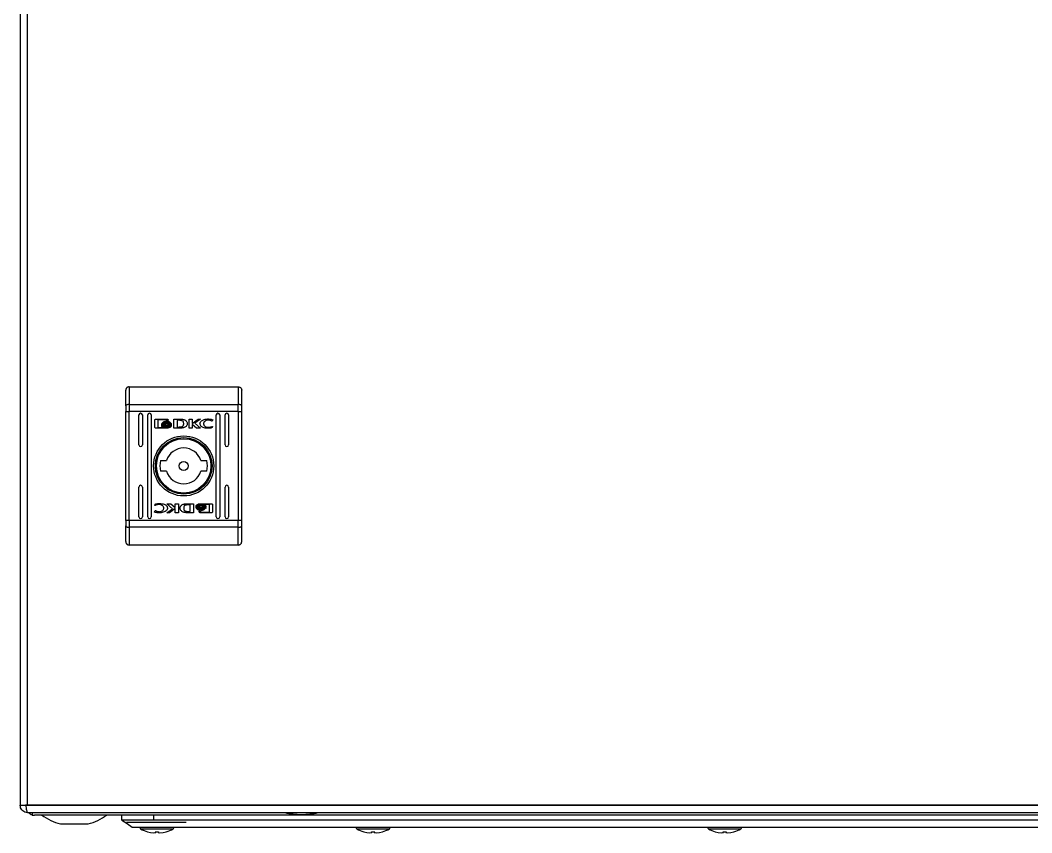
# Model space of a CAD drawing. Header units: millimetres. Extents: x 0 to 53000, y -591 to 24400.
# Drawn here: x 13970.2 to 14258, y 12103.4 to 12334.5 of the extents above; entities that cross this region are included whole.
import ezdxf

# ---------------------------------------------------------------- set-up
doc = ezdxf.new("R2010")
doc.units = ezdxf.units.MM
doc.layers.add('Основная', color=7, linetype='Continuous', lineweight=30)

msp = doc.modelspace()

# ---------------------------------------------------------------- linework, layer by layer
at = {"layer": 'Основная', "linetype": 'Continuous'}
for p, q in [((13970.2175, 12903.99712), (13970.2175, 12111.19714)), ((13972.31752, 12111.19714), (13972.31752, 12903.99712)), ((14001.21752, 12230.21158), (14001.21752, 12225.16963)), ((14001.21752, 12230.21158), (14032.21751, 12230.21158)), ((14032.21751, 12230.21158), (14032.21751, 12225.16963)), ((14000.2175, 12224.78062), (14000.2175, 12223.22455)), ((14000.2175, 12223.22455), (14001.21752, 12223.22455)), ((14000.2175, 12192.1986), (14000.2175, 12223.22455)), ((14001.21752, 12225.16963), (14001.21752, 12223.22455)), ((14001.21752, 12225.16963), (14032.21751, 12225.16963)), ((14032.21751, 12223.22455), (14001.21752, 12223.22455)), ((14001.21752, 12192.1986), (14001.21752, 12223.22455)), ((14032.21751, 12223.22455), (14032.21751, 12225.16963)), ((14032.21751, 12223.22455), (14033.21751, 12223.22455)), ((14032.21751, 12223.22455), (14032.21751, 12192.1986)), ((14033.21751, 12223.22455), (14033.21751, 12224.78062)), ((14033.21751, 12192.1986), (14033.21751, 12223.22455)), ((14003.96741, 12213.71159), (14003.96741, 12222.21157)), ((14004.9674, 12222.21157), (14004.9674, 12213.71159)), ((14006.46741, 12193.21158), (14006.46741, 12222.21157)), ((14007.46742, 12222.21157), (14007.46742, 12193.21158)), ((14008.52669, 12218.72225), (14008.52669, 12220.7585)), ((14008.79288, 12221.02865), (14012.00664, 12221.02865)), ((14011.94948, 12220.8246), (14009.39203, 12220.8246)), ((14009.39203, 12220.8246), (14009.39203, 12218.65675)), ((14011.94948, 12220.58668), (14011.94948, 12220.8246)), ((14012.27275, 12220.58668), (14011.94948, 12220.58668)), ((14012.27275, 12220.7585), (14012.27275, 12220.58668)), ((14013.88529, 12221.02865), (14015.61869, 12221.03813)), ((14013.88529, 12218.45239), (14013.88529, 12221.02865)), ((14015.49128, 12220.68086), (14014.85405, 12220.67141)), ((14014.85405, 12220.67141), (14014.85405, 12218.77181)), ((14018.24117, 12221.02865), (14019.15268, 12221.02865)), ((14018.24117, 12218.45239), (14018.24117, 12221.02865)), ((14019.15268, 12221.02865), (14019.15268, 12219.8188)), ((14019.15268, 12219.8188), (14020.78703, 12221.02865)), ((14021.4803, 12221.02865), (14019.9264, 12219.88675)), ((14020.78703, 12221.02865), (14021.4803, 12221.02865)), ((14024.82802, 12220.40152), (14024.70836, 12220.40152)), ((14024.98204, 12220.84588), (14024.82802, 12220.40152)), ((14025.96741, 12193.21158), (14025.96741, 12222.21157)), ((14026.96741, 12222.21157), (14026.96741, 12193.21158)), ((14028.46741, 12213.71159), (14028.46741, 12222.21157)), ((14029.46741, 12222.21157), (14029.46741, 12213.71159)), ((14012.00664, 12218.45239), (14008.79288, 12218.45239)), ((14009.39203, 12218.65675), (14010.89919, 12218.65189)), ((14010.45683, 12219.51616), (14010.45683, 12219.79186)), ((14010.45683, 12219.06882), (14010.45683, 12219.35475)), ((14013.18548, 12219.72948), (14013.18548, 12219.45378)), ((14013.18548, 12219.2924), (14013.18548, 12219.00698)), ((14015.5302, 12218.46184), (14013.88529, 12218.45239)), ((14014.85405, 12218.77181), (14015.43603, 12218.7812)), ((14015.54683, 12218.46184), (14015.5302, 12218.46184)), ((14019.16239, 12218.45239), (14018.24117, 12218.45239)), ((14019.16239, 12219.53457), (14019.16239, 12218.45239)), ((14020.39603, 12218.45239), (14019.16239, 12219.53457)), ((14019.9264, 12219.88675), (14021.51668, 12218.45239)), ((14021.51668, 12218.45239), (14020.39603, 12218.45239)), ((14024.93337, 12218.92804), (14024.8188, 12218.59845)), ((14024.838, 12218.92804), (14024.93337, 12218.92804)), ((14010.13628, 12209.21159), (14011.84309, 12209.21159)), ((14021.59194, 12209.21159), (14023.29873, 12209.21159)), ((14011.84309, 12206.21156), (14010.13628, 12206.21156)), ((14023.29873, 12206.21156), (14021.59194, 12206.21156)), ((14003.96741, 12193.21158), (14003.96741, 12201.71156)), ((14004.9674, 12201.71156), (14004.9674, 12193.21158)), ((14028.46741, 12193.21158), (14028.46741, 12201.71156)), ((14029.46741, 12201.71156), (14029.46741, 12193.21158)), ((14008.45299, 12194.57727), (14008.607, 12195.0216)), ((14008.50165, 12196.49508), (14008.61621, 12196.8247)), ((14008.59702, 12196.49508), (14008.50165, 12196.49508)), ((14008.607, 12195.0216), (14008.72666, 12195.0216)), ((14011.91834, 12196.97076), (14013.039, 12196.97076)), ((14013.50862, 12195.5364), (14011.91834, 12196.97076)), ((14011.95473, 12194.3945), (14013.50862, 12195.5364)), ((14012.64799, 12194.3945), (14011.95473, 12194.3945)), ((14014.28235, 12195.60435), (14012.64799, 12194.3945)), ((14013.039, 12196.97076), (14014.27263, 12195.88858)), ((14014.27263, 12196.97076), (14015.19385, 12196.97076)), ((14014.27263, 12195.88858), (14014.27263, 12196.97076)), ((14014.28235, 12194.3945), (14014.28235, 12195.60435)), ((14015.19385, 12194.3945), (14014.28235, 12194.3945)), ((14015.19385, 12196.97076), (14015.19385, 12194.3945)), ((14019.54973, 12194.3945), (14017.81634, 12194.38502)), ((14017.88819, 12196.96128), (14017.90482, 12196.96128)), ((14017.90482, 12196.96128), (14019.54973, 12196.97076)), ((14017.94374, 12194.74229), (14018.58098, 12194.75171)), ((14018.58098, 12196.65134), (14017.999, 12196.64192)), ((14018.58098, 12194.75171), (14018.58098, 12196.65134)), ((14019.54973, 12196.97076), (14019.54973, 12194.3945)), ((14020.24955, 12196.13075), (14020.24955, 12196.41617)), ((14020.24955, 12195.69367), (14020.24955, 12195.96937)), ((14021.16228, 12194.83647), (14021.48553, 12194.83647)), ((14021.16228, 12194.66462), (14021.16228, 12194.83647)), ((14021.42837, 12196.97076), (14024.64213, 12196.97076)), ((14024.64213, 12194.3945), (14021.42837, 12194.3945)), ((14021.48553, 12194.83647), (14021.48553, 12194.59855)), ((14021.48553, 12194.59855), (14024.043, 12194.59855)), ((14024.043, 12196.7664), (14022.53583, 12196.77126)), ((14022.97818, 12196.35433), (14022.97818, 12196.0684)), ((14022.97818, 12195.90699), (14022.97818, 12195.63126)), ((14024.043, 12194.59855), (14024.043, 12196.7664)), ((14024.90834, 12196.7009), (14024.90834, 12194.66462)), ((14000.2175, 12192.1986), (14000.2175, 12190.64253)), ((14001.21752, 12192.1986), (14000.2175, 12192.1986)), ((14001.21752, 12192.1986), (14001.21752, 12190.25352)), ((14032.21751, 12192.1986), (14001.21752, 12192.1986)), ((14032.21751, 12190.25352), (14032.21751, 12192.1986)), ((14033.21751, 12192.1986), (14032.21751, 12192.1986)), ((14033.21751, 12190.64253), (14033.21751, 12192.1986)), ((14032.21751, 12190.25352), (14001.21752, 12190.25352)), ((14001.21752, 12190.25352), (14001.21752, 12185.21157)), ((14032.21751, 12185.21157), (14032.21751, 12190.25352)), ((14032.21751, 12185.21157), (14001.21752, 12185.21157)), ((13970.2175, 12111.19714), (13971.71751, 12111.19714)), ((13972.31752, 12111.19714), (13971.71751, 12111.19714)), ((14565.11751, 12111.19714), (13972.31752, 12111.19714)), ((13972.31752, 12109.09712), (14565.11751, 12109.09712)), ((13973.59023, 12109.09712), (13973.59023, 12108.50149)), ((13973.59023, 12108.39712), (13973.59023, 12108.50149)), ((13973.59023, 12108.39712), (13974.29023, 12108.39712)), ((14567.89023, 12108.39712), (13974.29023, 12108.39712)), ((13999.09023, 12106.99713), (13999.09023, 12108.39712)), ((14008.09023, 12108.39712), (14008.09023, 12106.99713)), ((13981.65515, 12105.89629), (13989.52529, 12105.89629)), ((14008.09023, 12106.99713), (13999.09023, 12106.99713)), ((14000.44021, 12106.39712), (14017.44023, 12106.39712)), ((14017.59023, 12106.99713), (14008.09023, 12106.99713)), ((14523.59021, 12106.99713), (14017.59023, 12106.99713)), ((14004.46853, 12104.48965), (14013.7119, 12104.48965)), ((14006.43149, 12103.68243), (14007.29347, 12103.46731)), ((14007.29347, 12103.46731), (14008.20944, 12103.37165)), ((14008.20944, 12103.37165), (14008.74991, 12103.46731)), ((14008.74991, 12103.46731), (14008.60057, 12103.68243)), ((14008.60057, 12103.68243), (14009.09022, 12103.66967)), ((14008.77324, 12103.67793), (14008.74991, 12103.46731)), ((14009.09022, 12103.66967), (14009.57987, 12103.68243)), ((14009.4072, 12103.67793), (14009.43053, 12103.46731)), ((14009.57987, 12103.68243), (14009.43053, 12103.46731)), ((14009.43053, 12103.46731), (14009.971, 12103.37165)), ((14009.971, 12103.37165), (14010.88697, 12103.46731)), ((14010.88697, 12103.46731), (14011.74894, 12103.68243)), ((14019.59023, 12104.99713), (14521.59021, 12104.99713)), ((14065.96853, 12104.48965), (14075.2119, 12104.48965)), ((14067.93151, 12103.68243), (14068.79346, 12103.46731)), ((14068.79346, 12103.46731), (14069.70945, 12103.37165)), ((14069.70945, 12103.37165), (14070.2499, 12103.46731)), ((14070.10058, 12103.68243), (14070.59022, 12103.66967)), ((14070.2499, 12103.46731), (14070.10058, 12103.68243)), ((14070.27325, 12103.67793), (14070.2499, 12103.46731)), ((14070.59022, 12103.66967), (14071.07987, 12103.68243)), ((14070.90718, 12103.67793), (14070.93053, 12103.46731)), ((14071.07987, 12103.68243), (14070.93053, 12103.46731)), ((14070.93053, 12103.46731), (14071.47098, 12103.37165)), ((14071.47098, 12103.37165), (14072.38698, 12103.46731)), ((14072.38698, 12103.46731), (14073.24894, 12103.68243)), ((14165.96853, 12104.48965), (14175.21191, 12104.48965)), ((14167.9315, 12103.68243), (14168.79346, 12103.46731)), ((14168.79346, 12103.46731), (14169.70946, 12103.37165)), ((14169.70946, 12103.37165), (14170.24991, 12103.46731)), ((14170.10057, 12103.68243), (14170.59022, 12103.66967)), ((14170.24991, 12103.46731), (14170.10057, 12103.68243)), ((14170.27326, 12103.67793), (14170.24991, 12103.46731)), ((14170.59022, 12103.66967), (14171.07986, 12103.68243)), ((14170.90719, 12103.67793), (14170.93053, 12103.46731)), ((14171.07986, 12103.68243), (14170.93053, 12103.46731)), ((14170.93053, 12103.46731), (14171.47099, 12103.37165)), ((14171.47099, 12103.37165), (14172.38698, 12103.46731)), ((14172.38698, 12103.46731), (14173.24894, 12103.68243))]:
    msp.add_line(p, q, dxfattribs=at)
at = {"layer": 'Основная'}
msp.add_line((13970.2175, 12111.19714), (14567.2175, 12111.19714), dxfattribs=at)
at = {"layer": 'Основная', "linetype": 'Continuous', "flags": 128}
for points in [[(14001.21752, 12225.16963), (14001.02243, 12225.16215), (14000.83483, 12225.14003), (14000.66194, 12225.10406), (14000.5104, 12225.05569), (14000.38603, 12224.99674), (14000.29362, 12224.92948), (14000.23672, 12224.85652), (14000.2175, 12224.78062)], [(14033.21751, 12224.78062), (14033.1983, 12224.85652), (14033.14139, 12224.92948), (14033.04898, 12224.99674), (14032.92461, 12225.05569), (14032.77308, 12225.10406), (14032.6002, 12225.14003), (14032.41259, 12225.16215), (14032.21751, 12225.16963)], [(14000.2175, 12190.64253), (14000.23672, 12190.56663), (14000.29362, 12190.49367), (14000.38603, 12190.42641), (14000.5104, 12190.36746), (14000.66194, 12190.31909), (14000.83483, 12190.28312), (14001.02243, 12190.26097), (14001.21752, 12190.25352)], [(14032.21751, 12190.25352), (14032.41259, 12190.26097), (14032.6002, 12190.28312), (14032.77308, 12190.31909), (14032.92461, 12190.36746), (14033.04898, 12190.42641), (14033.14139, 12190.49367), (14033.1983, 12190.56663), (14033.21751, 12190.64253)], [(13999.09023, 12106.99713), (14000.5903, 12105.99708), (14002.0904, 12104.99701)]]:
    msp.add_lwpolyline(points, dxfattribs=at)
at = {"layer": 'Основная', "linetype": 'Continuous'}
for radius in [8.55, 8.05, 7.75, 1.3]:
    msp.add_circle((14016.71751, 12207.71157), radius, dxfattribs=at)
for centre, radius, start, end in [((14004.46741, 12222.21157), 0.5, 0, 180), ((14006.96741, 12222.21157), 0.5, 0, 180), ((14026.46741, 12222.21157), 0.5, 0, 180), ((14028.96741, 12222.21157), 0.5, 0, 180), ((14004.46741, 12213.71157), 0.5, 180, 0), ((14016.71751, 12207.71157), 5.1, 17.1046352, 162.8953648), ((14028.96741, 12213.71157), 0.5, 180, 0), ((14016.71751, 12207.71157), 6.75, 167.1604116, 192.8395884), ((14016.71751, 12207.71157), 6.75, 347.1604116, 12.8395884), ((14016.71751, 12207.71157), 5.1, 197.1046352, 342.8953648), ((14004.46741, 12201.71157), 0.5, 0, 180), ((14028.96741, 12201.71157), 0.5, 0, 180), ((14004.46741, 12193.21157), 0.5, 180, 0), ((14006.96741, 12193.21157), 0.5, 180, 0), ((14026.46741, 12193.21157), 0.5, 180, 0), ((14028.96741, 12193.21157), 0.5, 180, 0), ((13974.29022, 12110.79713), 2.4, 225.099472, 253.0422367), ((13985.59022, 12121.15755), 15.76042, 234.0543962, 255.541383), ((13985.59022, 12121.15755), 15.76042, 284.458617, 305.9221986), ((14050.51885, 12134.36321), 25.76608, 258.6941478, 269.3298889), ((14049.91617, 12134.36321), 25.76608, 270.6701111, 281.3058522), ((14004.62471, 12104.77012), 0.32103, 135, 240.8896328), ((14009.09022, 12112.78964), 9.5, 240.8896328, 253.7275241), ((14009.09022, 12112.78964), 9.5, 286.2611128, 299.1103672), ((14013.55573, 12104.77012), 0.32103, 299.1103672, 45), ((14066.12471, 12104.77012), 0.32103, 135, 240.8896328), ((14070.59022, 12112.78964), 9.5, 240.8896328, 253.7275241), ((14070.59022, 12112.78964), 9.5, 286.2611128, 299.1103672), ((14075.05573, 12104.77012), 0.32103, 299.1103672, 45), ((14166.12471, 12104.77012), 0.32103, 135, 240.8896328), ((14170.59022, 12112.78964), 9.5, 240.8896328, 253.7275241), ((14170.59022, 12112.78964), 9.5, 286.2611128, 299.1103672), ((14175.05573, 12104.77012), 0.32103, 299.1103672, 45)]:
    msp.add_arc(centre, radius, start, end, dxfattribs=at)
for points, knots in [([(14001.21752, 12230.21158), (14001.08862, 12230.19754), (14000.89243, 12230.17617), (14000.65939, 12230.04883), (14000.46683, 12229.89177), (14000.32195, 12229.68253), (14000.23268, 12229.43665), (14000.22276, 12229.2895), (14000.2175, 12229.21157)], [0, 0, 0, 0, 0.2427470631, 0.3694667384, 0.4995772627, 0.7157134518, 0.8494279657, 1, 1, 1, 1]), ([(14000.2175, 12224.78062), (14000.2175, 12225.73047), (14000.2175, 12227.63017), (14000.2175, 12228.68443), (14000.2175, 12229.21157)], [0, 0, 0, 0, 0.499999311, 1, 1, 1, 1]), ([(14032.21751, 12230.21158), (14032.34638, 12230.19755), (14032.54255, 12230.17619), (14032.77559, 12230.04886), (14032.96814, 12229.8918), (14033.11307, 12229.68258), (14033.20231, 12229.43668), (14033.21225, 12229.28951), (14033.21751, 12229.21157)], [0, 0, 0, 0, 0.242707708, 0.369436324, 0.499547508, 0.715673353, 0.849407779, 1, 1, 1, 1]), ([(14033.21751, 12224.78062), (14033.21751, 12225.73047), (14033.21751, 12227.63017), (14033.21751, 12228.68443), (14033.21751, 12229.21157)], [0, 0, 0, 0, 0.499999311, 1, 1, 1, 1]), ([(14008.52669, 12220.7585), (14008.5304, 12220.79264), (14008.53745, 12220.85734), (14008.58959, 12220.93989), (14008.66066, 12220.99867), (14008.73331, 12221.02563), (14008.77823, 12221.02791), (14008.79288, 12221.02865)], [0, 0, 0, 0, 0.242983344, 0.460424701, 0.678523832, 0.895146014, 1, 1, 1, 1]), ([(14010.64918, 12219.87363), (14010.68145, 12219.93148), (14010.76251, 12220.07679), (14011.02587, 12220.27308), (14011.39922, 12220.41771), (14011.69493, 12220.43553), (14011.83531, 12220.44399)], [0, 0, 0, 0, 0.142892063, 0.358926877, 0.6956561, 1, 1, 1, 1]), ([(14011.83531, 12220.44399), (14011.96963, 12220.43618), (14012.27605, 12220.41838), (14012.64818, 12220.27281), (14012.91824, 12220.0645), (14012.99439, 12219.91951), (14013.03047, 12219.85081)], [0, 0, 0, 0, 0.2865415194, 0.6536485604, 0.8358999901, 1, 1, 1, 1]), ([(14012.00664, 12221.02865), (14012.04086, 12221.02474), (14012.10443, 12221.01748), (14012.18461, 12220.9651), (14012.24175, 12220.89493), (14012.26944, 12220.82138), (14012.2719, 12220.77468), (14012.27275, 12220.7585)], [0, 0, 0, 0, 0.243412423, 0.452123588, 0.665862995, 0.884171768, 1, 1, 1, 1]), ([(14015.89004, 12220.64617), (14015.82395, 12220.65422), (14015.72467, 12220.6663), (14015.59157, 12220.67679), (14015.52472, 12220.6795), (14015.49128, 12220.68086)], [0, 0, 0, 0, 0.4987377128, 0.7492673352, 1, 1, 1, 1]), ([(14015.61869, 12221.03813), (14015.75222, 12221.03625), (14016.01932, 12221.03249), (14016.39613, 12220.98682), (14016.75315, 12220.91728), (14016.96062, 12220.82059), (14017.06565, 12220.77164)], [0, 0, 0, 0, 0.269582029, 0.539252094, 0.766756299, 1, 1, 1, 1]), ([(14016.7175, 12219.74307), (14016.71325, 12219.87862), (14016.70694, 12220.08025), (14016.59831, 12220.32882), (14016.43361, 12220.48593), (14016.18604, 12220.58528), (14015.99367, 12220.62485), (14015.89004, 12220.64617)], [0, 0, 0, 0, 0.290475307, 0.432087105, 0.574705996, 0.770892858, 1, 1, 1, 1]), ([(14017.06565, 12220.77164), (14017.17688, 12220.6958), (14017.40002, 12220.54366), (14017.63728, 12220.23495), (14017.75353, 12219.88869), (14017.74189, 12219.54902), (14017.61791, 12219.22569), (14017.38724, 12218.93106), (14017.04849, 12218.68005), (14016.76657, 12218.59184), (14016.62016, 12218.54603)], [0, 0, 0, 0, 0.132057139, 0.264901592, 0.375077646, 0.485477314, 0.592474521, 0.710768125, 0.849800191, 1, 1, 1, 1]), ([(14021.35131, 12219.77365), (14021.35702, 12219.84118), (14021.36963, 12219.99043), (14021.49506, 12220.24703), (14021.79531, 12220.5641), (14022.44215, 12220.90975), (14023.12705, 12221.05018), (14023.59459, 12221.05996), (14023.68913, 12221.06194)], [0, 0, 0, 0, 0.069720768, 0.1540879, 0.289471869, 0.515621018, 0.902057672, 1, 1, 1, 1]), ([(14023.71282, 12220.72479), (14023.57841, 12220.7159), (14023.27247, 12220.69565), (14022.86753, 12220.52366), (14022.5703, 12220.26269), (14022.40611, 12219.98968), (14022.38667, 12219.80157), (14022.37744, 12219.71225)], [0, 0, 0, 0, 0.218306079, 0.496941861, 0.695438325, 0.855396444, 1, 1, 1, 1]), ([(14023.68913, 12221.06194), (14023.82259, 12221.05815), (14024.08955, 12221.05055), (14024.52576, 12220.98852), (14024.81771, 12220.89725), (14024.98204, 12220.84588)], [0, 0, 0, 0, 0.30414075, 0.608325573, 1, 1, 1, 1]), ([(14024.70836, 12220.40152), (14024.59446, 12220.47461), (14024.40101, 12220.59874), (14024.05819, 12220.70269), (14023.83846, 12220.71675), (14023.71282, 12220.72479)], [0, 0, 0, 0, 0.380132986, 0.645566982, 1, 1, 1, 1]), ([(14008.79288, 12218.45239), (14008.75868, 12218.45629), (14008.69506, 12218.46354), (14008.61479, 12218.51589), (14008.55757, 12218.58607), (14008.52999, 12218.65955), (14008.52753, 12218.70614), (14008.52669, 12218.72225)], [0, 0, 0, 0, 0.243395378, 0.452673324, 0.666528319, 0.88463587, 1, 1, 1, 1]), ([(14010.45683, 12219.79186), (14010.48327, 12219.73994), (14010.55114, 12219.60666), (14010.79649, 12219.40994), (14011.23294, 12219.22111), (14011.61354, 12219.19499), (14011.83531, 12219.17978)], [0, 0, 0, 0, 0.109719622, 0.2816457947, 0.5814339209, 1, 1, 1, 1]), ([(14011.83531, 12218.90408), (14011.70158, 12218.91014), (14011.33536, 12218.92675), (14010.89682, 12219.07014), (14010.57256, 12219.30605), (14010.49438, 12219.44799), (14010.45683, 12219.51616)], [0, 0, 0, 0, 0.254049235, 0.695700179, 0.853867643, 1, 1, 1, 1]), ([(14010.45683, 12219.35475), (14010.48317, 12219.30288), (14010.55076, 12219.16978), (14010.79552, 12218.97324), (14011.23191, 12218.78392), (14011.61289, 12218.7577), (14011.83531, 12218.7424)], [0, 0, 0, 0, 0.1095301169, 0.2810800866, 0.5802787647, 1, 1, 1, 1]), ([(14010.89919, 12218.65189), (14010.84004, 12218.68347), (14010.73659, 12218.7387), (14010.5849, 12218.86183), (14010.49488, 12218.97452), (14010.46124, 12219.05791), (14010.45683, 12219.06882)], [0, 0, 0, 0, 0.323269626, 0.565340799, 0.943131886, 1, 1, 1, 1]), ([(14010.70464, 12219.76539), (14010.69907, 12219.77405), (14010.68791, 12219.79138), (14010.66831, 12219.82702), (14010.65678, 12219.8551), (14010.64918, 12219.87363)], [0, 0, 0, 0, 0.253511014, 0.507330446, 1, 1, 1, 1]), ([(14011.83531, 12220.23502), (14011.7011, 12220.22712), (14011.39513, 12220.20911), (14011.01091, 12220.06109), (14010.78384, 12219.87573), (14010.7162, 12219.7815), (14010.70464, 12219.76539)], [0, 0, 0, 0, 0.318040783, 0.72505402, 0.953012246, 1, 1, 1, 1]), ([(14010.75197, 12219.70421), (14010.82438, 12219.77123), (14011.01011, 12219.94313), (14011.39481, 12220.08224), (14011.69167, 12220.10195), (14011.83531, 12220.11149)], [0, 0, 0, 0, 0.248010803, 0.636131273, 1, 1, 1, 1]), ([(14010.86402, 12219.60324), (14010.85348, 12219.61118), (14010.83239, 12219.62705), (14010.79406, 12219.65981), (14010.76847, 12219.6868), (14010.75197, 12219.70421)], [0, 0, 0, 0, 0.262060633, 0.524075232, 1, 1, 1, 1]), ([(14011.83531, 12219.90227), (14011.70119, 12219.89425), (14011.48211, 12219.88114), (14011.14771, 12219.78567), (14010.96994, 12219.67135), (14010.86402, 12219.60324)], [0, 0, 0, 0, 0.389546597, 0.636284488, 1, 1, 1, 1]), ([(14010.96303, 12219.54065), (14011.08421, 12219.60173), (14011.28049, 12219.70065), (14011.58125, 12219.75916), (14011.75008, 12219.76588), (14011.83531, 12219.76927)], [0, 0, 0, 0, 0.444097598, 0.719344078, 1, 1, 1, 1]), ([(14011.19239, 12219.44573), (14011.16069, 12219.45618), (14011.10553, 12219.47436), (14011.02902, 12219.50644), (14010.98505, 12219.52923), (14010.96303, 12219.54065)], [0, 0, 0, 0, 0.402560198, 0.700676114, 1, 1, 1, 1]), ([(14011.83531, 12219.56005), (14011.76856, 12219.558), (14011.63505, 12219.55388), (14011.41794, 12219.5204), (14011.27342, 12219.47256), (14011.19239, 12219.44573)], [0, 0, 0, 0, 0.305180786, 0.610401403, 1, 1, 1, 1]), ([(14012.97185, 12219.75693), (14012.91713, 12219.82227), (14012.77871, 12219.98755), (14012.38644, 12220.18489), (14012.04596, 12220.21586), (14011.83531, 12220.23502)], [0, 0, 0, 0, 0.1995460467, 0.5047517012, 1, 1, 1, 1]), ([(14011.83531, 12220.11149), (14011.96896, 12220.10312), (14012.27382, 12220.08403), (14012.66365, 12219.94544), (14012.85558, 12219.76322), (14012.92232, 12219.69986)], [0, 0, 0, 0, 0.337361803, 0.76956186, 1, 1, 1, 1]), ([(14012.80681, 12219.60324), (14012.70245, 12219.67045), (14012.51967, 12219.78817), (14012.18424, 12219.88208), (14011.9634, 12219.89486), (14011.83531, 12219.90227)], [0, 0, 0, 0, 0.358486272, 0.627918976, 1, 1, 1, 1]), ([(14011.83531, 12219.76927), (14011.96953, 12219.76137), (14012.18721, 12219.74856), (14012.48104, 12219.6637), (14012.63007, 12219.58302), (14012.70563, 12219.54211)], [0, 0, 0, 0, 0.442208371, 0.717210245, 1, 1, 1, 1]), ([(14011.83531, 12219.17978), (14011.96899, 12219.18588), (14012.33517, 12219.2026), (14012.78135, 12219.34715), (14013.08368, 12219.57341), (14013.1592, 12219.68919), (14013.18548, 12219.72948)], [0, 0, 0, 0, 0.2653927254, 0.7269637171, 0.9049876353, 1, 1, 1, 1]), ([(14012.47394, 12219.4477), (14012.4106, 12219.46908), (14012.28393, 12219.51182), (14012.0694, 12219.55131), (14011.91896, 12219.55693), (14011.83531, 12219.56005)], [0, 0, 0, 0, 0.307557839, 0.61496426, 1, 1, 1, 1]), ([(14013.18548, 12219.45378), (14013.14722, 12219.39892), (14013.04413, 12219.25108), (14012.71379, 12219.04969), (14012.28861, 12218.92345), (14011.96281, 12218.90952), (14011.83531, 12218.90408)], [0, 0, 0, 0, 0.131664618, 0.354825666, 0.747509231, 1, 1, 1, 1]), ([(14011.83531, 12218.7424), (14011.96899, 12218.74851), (14012.33509, 12218.76526), (14012.78119, 12218.90981), (14013.08359, 12219.13608), (14013.15914, 12219.252), (14013.18548, 12219.2924)], [0, 0, 0, 0, 0.265364596, 0.726722121, 0.904769111, 1, 1, 1, 1]), ([(14013.18548, 12219.00698), (14013.1549, 12218.9645), (14013.05596, 12218.82706), (14012.71156, 12218.61642), (14012.336, 12218.46946), (14012.0577, 12218.45504), (14012.00664, 12218.45239)], [0, 0, 0, 0, 0.11653005, 0.377026269, 0.88571794, 1, 1, 1, 1]), ([(14012.70563, 12219.54211), (14012.67574, 12219.52726), (14012.62342, 12219.50125), (14012.54556, 12219.4708), (14012.49784, 12219.45541), (14012.47394, 12219.4477)], [0, 0, 0, 0, 0.399523811, 0.69937527, 1, 1, 1, 1]), ([(14012.92232, 12219.69986), (14012.91304, 12219.69061), (14012.89446, 12219.67212), (14012.85648, 12219.63911), (14012.82633, 12219.61733), (14012.80681, 12219.60324)], [0, 0, 0, 0, 0.260628317, 0.521298286, 1, 1, 1, 1]), ([(14013.03047, 12219.85081), (14013.02616, 12219.84242), (14013.01755, 12219.82564), (14012.99873, 12219.7938), (14012.98251, 12219.77155), (14012.97185, 12219.75693)], [0, 0, 0, 0, 0.255235474, 0.51058155, 1, 1, 1, 1]), ([(14015.43603, 12218.7812), (14015.56917, 12218.78466), (14015.84869, 12218.79191), (14016.20651, 12218.85304), (14016.47161, 12219.00634), (14016.62807, 12219.20643), (14016.70716, 12219.46371), (14016.71407, 12219.65049), (14016.7175, 12219.74307)], [0, 0, 0, 0, 0.214950742, 0.45124755, 0.57492362, 0.69936723, 0.850978469, 1, 1, 1, 1]), ([(14015.9565, 12218.47397), (14015.88826, 12218.47107), (14015.78589, 12218.46672), (14015.64932, 12218.4627), (14015.581, 12218.46213), (14015.54683, 12218.46184)], [0, 0, 0, 0, 0.49992194, 0.749926097, 1, 1, 1, 1]), ([(14016.62016, 12218.54603), (14016.55455, 12218.53345), (14016.42339, 12218.5083), (14016.20138, 12218.4873), (14016.04564, 12218.47882), (14015.9565, 12218.47397)], [0, 0, 0, 0, 0.299770516, 0.599165191, 1, 1, 1, 1]), ([(14023.67966, 12218.41937), (14023.5464, 12218.4217), (14023.0785, 12218.42987), (14022.44803, 12218.52439), (14021.87063, 12218.79246), (14021.54624, 12219.08709), (14021.37404, 12219.43315), (14021.35811, 12219.67184), (14021.35131, 12219.77365)], [0, 0, 0, 0, 0.133263895, 0.467896413, 0.626952801, 0.762325959, 0.898627779, 1, 1, 1, 1]), ([(14022.37744, 12219.71225), (14022.38624, 12219.62479), (14022.40388, 12219.44946), (14022.55345, 12219.18434), (14022.82597, 12218.92894), (14023.23498, 12218.73658), (14023.55373, 12218.71197), (14023.71282, 12218.69969)], [0, 0, 0, 0, 0.141609826, 0.283887417, 0.48310743, 0.742024625, 1, 1, 1, 1]), ([(14024.8188, 12218.59845), (14024.69051, 12218.56079), (14024.44173, 12218.48776), (14024.05871, 12218.43058), (14023.80645, 12218.42312), (14023.67966, 12218.41937)], [0, 0, 0, 0, 0.3462155215, 0.6714086028, 1, 1, 1, 1]), ([(14023.71282, 12218.69969), (14023.8466, 12218.70423), (14024.10493, 12218.71299), (14024.48542, 12218.7883), (14024.71967, 12218.88114), (14024.838, 12218.92804)], [0, 0, 0, 0, 0.34706471, 0.670171928, 1, 1, 1, 1]), ([(14009.7459, 12194.36121), (14009.61243, 12194.365), (14009.34547, 12194.3726), (14008.90926, 12194.43463), (14008.61731, 12194.5259), (14008.45299, 12194.57727)], [0, 0, 0, 0, 0.30414075, 0.608325573, 1, 1, 1, 1]), ([(14009.72221, 12196.72346), (14009.58842, 12196.71892), (14009.33009, 12196.71016), (14008.94959, 12196.63486), (14008.71535, 12196.54199), (14008.59702, 12196.49508)], [0, 0, 0, 0, 0.34706167, 0.670166057, 1, 1, 1, 1]), ([(14008.61621, 12196.8247), (14008.7445, 12196.86236), (14008.99329, 12196.93539), (14009.37631, 12196.99257), (14009.62856, 12197.00003), (14009.75535, 12197.00378)], [0, 0, 0, 0, 0.346228057, 0.671408506, 1, 1, 1, 1]), ([(14008.72666, 12195.0216), (14008.84056, 12194.94852), (14009.03401, 12194.82441), (14009.37683, 12194.72047), (14009.59657, 12194.7064), (14009.72221, 12194.69836)], [0, 0, 0, 0, 0.380111757, 0.645562503, 1, 1, 1, 1]), ([(14011.05759, 12195.7109), (14011.04878, 12195.79836), (14011.03112, 12195.97369), (14010.88156, 12196.23881), (14010.60905, 12196.49422), (14010.20004, 12196.68657), (14009.88129, 12196.71118), (14009.72221, 12196.72346)], [0, 0, 0, 0, 0.141611912, 0.283890236, 0.483105458, 0.742031298, 1, 1, 1, 1]), ([(14009.72221, 12194.69836), (14009.85661, 12194.70725), (14010.16256, 12194.7275), (14010.56748, 12194.89949), (14010.86475, 12195.16044), (14011.02891, 12195.43346), (14011.04836, 12195.62158), (14011.05759, 12195.7109)], [0, 0, 0, 0, 0.218305366, 0.496940237, 0.695425236, 0.855396917, 1, 1, 1, 1]), ([(14012.08371, 12195.6495), (14012.078, 12195.58197), (14012.06537, 12195.43272), (14011.93996, 12195.17612), (14011.63971, 12194.85905), (14010.99289, 12194.51335), (14010.30796, 12194.37297), (14009.84043, 12194.36319), (14009.7459, 12194.36121)], [0, 0, 0, 0, 0.069721481, 0.154088605, 0.289469112, 0.51562337, 0.902062821, 1, 1, 1, 1]), ([(14009.75535, 12197.00378), (14009.88861, 12197.00144), (14010.35651, 12196.99323), (14010.987, 12196.89877), (14011.56439, 12196.63069), (14011.88879, 12196.33607), (14012.06096, 12195.99), (14012.07691, 12195.75131), (14012.08371, 12195.6495)], [0, 0, 0, 0, 0.13326395, 0.467898936, 0.626955032, 0.762327941, 0.898627354, 1, 1, 1, 1]), ([(14016.36938, 12194.65151), (14016.25814, 12194.72735), (14016.03501, 12194.87949), (14015.79775, 12195.1882), (14015.6815, 12195.53446), (14015.69313, 12195.87413), (14015.81712, 12196.19746), (14016.04778, 12196.49209), (14016.38653, 12196.7431), (14016.66844, 12196.83131), (14016.81483, 12196.87712)], [0, 0, 0, 0, 0.132058348, 0.264904016, 0.375081079, 0.485481757, 0.592479943, 0.710774631, 0.849807968, 1, 1, 1, 1]), ([(14017.81634, 12194.38502), (14017.68281, 12194.3869), (14017.4157, 12194.39066), (14017.0389, 12194.43633), (14016.68188, 12194.50587), (14016.47441, 12194.60256), (14016.36938, 12194.65151)], [0, 0, 0, 0, 0.269582029, 0.539252094, 0.766756299, 1, 1, 1, 1]), ([(14017.999, 12196.64192), (14017.86585, 12196.63848), (14017.58634, 12196.63125), (14017.22852, 12196.57009), (14016.96338, 12196.41683), (14016.80696, 12196.21671), (14016.72787, 12195.95944), (14016.72093, 12195.77266), (14016.7175, 12195.68008)], [0, 0, 0, 0, 0.214949055, 0.45124487, 0.574934088, 0.699367205, 0.850977807, 1, 1, 1, 1]), ([(14016.7175, 12195.68008), (14016.72176, 12195.54453), (14016.72809, 12195.34291), (14016.83669, 12195.09431), (14017.00142, 12194.93723), (14017.24898, 12194.83787), (14017.44136, 12194.79828), (14017.54499, 12194.77695)], [0, 0, 0, 0, 0.29049461, 0.43207562, 0.574707639, 0.77089143, 1, 1, 1, 1]), ([(14016.81483, 12196.87712), (14016.88046, 12196.8897), (14017.01161, 12196.91485), (14017.23364, 12196.93581), (14017.38937, 12196.94431), (14017.47853, 12196.94918)], [0, 0, 0, 0, 0.299801789, 0.599134832, 1, 1, 1, 1]), ([(14017.47853, 12196.94918), (14017.54677, 12196.95208), (14017.64913, 12196.95643), (14017.78571, 12196.96045), (14017.85403, 12196.96101), (14017.88819, 12196.96128)], [0, 0, 0, 0, 0.499922368, 0.749926739, 1, 1, 1, 1]), ([(14017.54499, 12194.77695), (14017.61107, 12194.76892), (14017.71035, 12194.75685), (14017.84344, 12194.74636), (14017.9103, 12194.74365), (14017.94374, 12194.74229)], [0, 0, 0, 0, 0.498659468, 0.749265317, 1, 1, 1, 1]), ([(14020.24955, 12196.41617), (14020.28012, 12196.45865), (14020.37903, 12196.5961), (14020.72345, 12196.80673), (14021.09902, 12196.95362), (14021.37731, 12196.9681), (14021.42837, 12196.97076)], [0, 0, 0, 0, 0.116517518, 0.377025455, 0.885715183, 1, 1, 1, 1]), ([(14021.59971, 12196.68072), (14021.46603, 12196.67462), (14021.09993, 12196.65791), (14020.65384, 12196.51334), (14020.35144, 12196.28707), (14020.27588, 12196.17115), (14020.24955, 12196.13075)], [0, 0, 0, 0, 0.265363456, 0.726721697, 0.904768963, 1, 1, 1, 1]), ([(14020.24955, 12195.96937), (14020.28779, 12196.02423), (14020.39086, 12196.17209), (14020.72126, 12196.3734), (14021.1464, 12196.49971), (14021.47221, 12196.51363), (14021.59971, 12196.51907)], [0, 0, 0, 0, 0.131652707, 0.354819136, 0.747508917, 1, 1, 1, 1]), ([(14021.59971, 12196.24337), (14021.46603, 12196.23726), (14021.09986, 12196.2205), (14020.65367, 12196.07598), (14020.35136, 12195.84971), (14020.27583, 12195.73395), (14020.24955, 12195.69367)], [0, 0, 0, 0, 0.265398127, 0.726975815, 0.905002316, 1, 1, 1, 1]), ([(14020.40455, 12195.57234), (14020.40886, 12195.58073), (14020.41748, 12195.59751), (14020.43629, 12195.62935), (14020.45251, 12195.6516), (14020.46317, 12195.66622)], [0, 0, 0, 0, 0.255235474, 0.51058155, 1, 1, 1, 1]), ([(14021.59971, 12194.97916), (14021.46539, 12194.98697), (14021.15898, 12195.00478), (14020.78683, 12195.1503), (14020.51678, 12195.35863), (14020.44063, 12195.50363), (14020.40455, 12195.57234)], [0, 0, 0, 0, 0.286538085, 0.653642745, 0.835883866, 1, 1, 1, 1]), ([(14020.46317, 12195.66622), (14020.5179, 12195.60088), (14020.65632, 12195.43561), (14021.04856, 12195.23821), (14021.38905, 12195.20727), (14021.59971, 12195.18813)], [0, 0, 0, 0, 0.199544343, 0.504748332, 1, 1, 1, 1]), ([(14020.5127, 12195.72329), (14020.52199, 12195.73253), (14020.54058, 12195.751), (14020.57853, 12195.78405), (14020.60868, 12195.80582), (14020.6282, 12195.81991)], [0, 0, 0, 0, 0.26051317, 0.521335608, 1, 1, 1, 1]), ([(14021.59971, 12195.31163), (14021.46607, 12195.32001), (14021.1612, 12195.33913), (14020.77136, 12195.4777), (14020.57944, 12195.65992), (14020.5127, 12195.72329)], [0, 0, 0, 0, 0.337362809, 0.769572428, 1, 1, 1, 1]), ([(14020.6282, 12195.81991), (14020.73256, 12195.75271), (14020.91535, 12195.635), (14021.25077, 12195.54102), (14021.47162, 12195.52827), (14021.59971, 12195.52088)], [0, 0, 0, 0, 0.358492257, 0.627914306, 1, 1, 1, 1]), ([(14020.72938, 12195.88104), (14020.75927, 12195.8959), (14020.81159, 12195.9219), (14020.88946, 12195.95232), (14020.93717, 12195.96771), (14020.96107, 12195.97542)], [0, 0, 0, 0, 0.3995955917, 0.6993616705, 1, 1, 1, 1]), ([(14021.59971, 12195.65388), (14021.4655, 12195.66178), (14021.24782, 12195.67459), (14020.95398, 12195.75945), (14020.80494, 12195.84013), (14020.72938, 12195.88104)], [0, 0, 0, 0, 0.442201879, 0.717199716, 1, 1, 1, 1]), ([(14020.96107, 12195.97542), (14021.02441, 12195.95405), (14021.15109, 12195.91133), (14021.36562, 12195.87184), (14021.51606, 12195.86622), (14021.59971, 12195.8631)], [0, 0, 0, 0, 0.3075415213, 0.6149676867, 1, 1, 1, 1]), ([(14021.42837, 12194.3945), (14021.39416, 12194.39841), (14021.3306, 12194.40568), (14021.25043, 12194.45805), (14021.19326, 12194.5282), (14021.16559, 12194.60176), (14021.16313, 12194.64845), (14021.16228, 12194.66462)], [0, 0, 0, 0, 0.243366709, 0.452128645, 0.665833967, 0.884231182, 1, 1, 1, 1]), ([(14022.97818, 12196.0684), (14022.95184, 12196.12027), (14022.88425, 12196.25337), (14022.63951, 12196.44991), (14022.20311, 12196.63923), (14021.82214, 12196.66543), (14021.59971, 12196.68072)], [0, 0, 0, 0, 0.109531165, 0.281075741, 0.580277281, 1, 1, 1, 1]), ([(14021.59971, 12196.51907), (14021.73345, 12196.51301), (14022.09966, 12196.4964), (14022.53821, 12196.35302), (14022.86245, 12196.1171), (14022.94063, 12195.97516), (14022.97818, 12195.90699)], [0, 0, 0, 0, 0.2540511057, 0.6957053005, 0.8538665669, 1, 1, 1, 1]), ([(14022.97818, 12195.63126), (14022.95174, 12195.68319), (14022.88389, 12195.81648), (14022.63852, 12196.01317), (14022.2021, 12196.20206), (14021.82149, 12196.22816), (14021.59971, 12196.24337)], [0, 0, 0, 0, 0.109735447, 0.281641283, 0.581435763, 1, 1, 1, 1]), ([(14021.59971, 12195.8631), (14021.66646, 12195.86514), (14021.79997, 12195.86922), (14022.01709, 12195.90277), (14022.16161, 12195.9506), (14022.24264, 12195.97742)], [0, 0, 0, 0, 0.305177004, 0.610403267, 1, 1, 1, 1]), ([(14022.472, 12195.88247), (14022.35081, 12195.82141), (14022.15451, 12195.72251), (14021.85377, 12195.66394), (14021.68494, 12195.65726), (14021.59971, 12195.65388)], [0, 0, 0, 0, 0.444088515, 0.719360024, 1, 1, 1, 1]), ([(14021.59971, 12195.52088), (14021.73384, 12195.52888), (14021.95292, 12195.54196), (14022.28731, 12195.63749), (14022.46508, 12195.7518), (14022.571, 12195.81991)], [0, 0, 0, 0, 0.389541553, 0.636286388, 1, 1, 1, 1]), ([(14022.68304, 12195.71891), (14022.61064, 12195.6519), (14022.42491, 12195.48002), (14022.04021, 12195.34092), (14021.74336, 12195.32118), (14021.59971, 12195.31163)], [0, 0, 0, 0, 0.247990766, 0.636120122, 1, 1, 1, 1]), ([(14021.59971, 12195.18813), (14021.73393, 12195.19603), (14022.03989, 12195.21404), (14022.4241, 12195.36207), (14022.65117, 12195.54741), (14022.71882, 12195.64163), (14022.73037, 12195.65773)], [0, 0, 0, 0, 0.318049698, 0.725063393, 0.95303688, 1, 1, 1, 1]), ([(14022.78583, 12195.54952), (14022.75357, 12195.49167), (14022.67252, 12195.34636), (14022.40916, 12195.15006), (14022.0358, 12195.00545), (14021.74009, 12194.98762), (14021.59971, 12194.97916)], [0, 0, 0, 0, 0.142886961, 0.358914454, 0.695665394, 1, 1, 1, 1]), ([(14022.24264, 12195.97742), (14022.27433, 12195.96697), (14022.32948, 12195.94879), (14022.406, 12195.91671), (14022.44997, 12195.8939), (14022.472, 12195.88247)], [0, 0, 0, 0, 0.402483158, 0.700583965, 1, 1, 1, 1]), ([(14022.53583, 12196.77126), (14022.59499, 12196.73968), (14022.69843, 12196.68445), (14022.8501, 12196.56131), (14022.94013, 12196.44863), (14022.97377, 12196.36524), (14022.97818, 12196.35433)], [0, 0, 0, 0, 0.323275648, 0.565332702, 0.943130827, 1, 1, 1, 1]), ([(14022.571, 12195.81991), (14022.58154, 12195.81197), (14022.60262, 12195.79609), (14022.64097, 12195.76335), (14022.66655, 12195.73634), (14022.68304, 12195.71891)], [0, 0, 0, 0, 0.261964824, 0.524036634, 1, 1, 1, 1]), ([(14022.73037, 12195.65773), (14022.73595, 12195.64907), (14022.74711, 12195.63175), (14022.76673, 12195.59613), (14022.77824, 12195.56805), (14022.78583, 12195.54952)], [0, 0, 0, 0, 0.253626408, 0.507281804, 1, 1, 1, 1]), ([(14024.64213, 12196.97076), (14024.67634, 12196.96686), (14024.73996, 12196.95962), (14024.82023, 12196.90725), (14024.87744, 12196.83708), (14024.90502, 12196.7636), (14024.90748, 12196.71701), (14024.90834, 12196.7009)], [0, 0, 0, 0, 0.243428356, 0.452674488, 0.6665278, 0.884633634, 1, 1, 1, 1]), ([(14024.90834, 12194.66462), (14024.90462, 12194.63049), (14024.89757, 12194.5658), (14024.84544, 12194.48326), (14024.77436, 12194.42448), (14024.70171, 12194.39751), (14024.65679, 12194.39524), (14024.64213, 12194.3945)], [0, 0, 0, 0, 0.2429233, 0.460373452, 0.67850888, 0.895106335, 1, 1, 1, 1]), ([(14000.2175, 12186.21158), (14000.2175, 12186.73872), (14000.2175, 12187.79298), (14000.2175, 12189.69268), (14000.2175, 12190.64253)], [0, 0, 0, 0, 0.500000689, 1, 1, 1, 1]), ([(14033.21751, 12186.21158), (14033.21751, 12186.73872), (14033.21751, 12187.79298), (14033.21751, 12189.69268), (14033.21751, 12190.64253)], [0, 0, 0, 0, 0.500000689, 1, 1, 1, 1]), ([(14000.2175, 12186.21158), (14000.22277, 12186.13364), (14000.23272, 12185.98647), (14000.32195, 12185.74058), (14000.46687, 12185.53135), (14000.65943, 12185.37428), (14000.89247, 12185.24697), (14001.08864, 12185.2256), (14001.21752, 12185.21157)], [0, 0, 0, 0, 0.15059269, 0.284326576, 0.500446212, 0.630556869, 0.757293273, 1, 1, 1, 1]), ([(14032.21751, 12185.21157), (14032.3464, 12185.22561), (14032.54258, 12185.24698), (14032.77562, 12185.37432), (14032.96818, 12185.53138), (14033.11306, 12185.74062), (14033.20233, 12185.9865), (14033.21225, 12186.13365), (14033.21751, 12186.21158)], [0, 0, 0, 0, 0.2427400638, 0.3694609103, 0.4995726372, 0.7157108241, 0.8494265739, 1, 1, 1, 1]), ([(13972.31752, 12109.09712), (13972.05884, 12109.12492), (13971.55994, 12109.17854), (13970.91696, 12109.57976), (13970.45604, 12110.14064), (13970.24249, 12110.71698), (13970.22377, 12111.07657), (13970.2175, 12111.19714)], [0, 0, 0, 0, 0.235056426, 0.453342722, 0.671617379, 0.889888771, 1, 1, 1, 1]), ([(13971.71751, 12111.19714), (13971.76458, 12110.93847), (13971.85536, 12110.43957), (13971.98965, 12109.79658), (13972.12065, 12109.33566), (13972.23014, 12109.12211), (13972.29558, 12109.1034), (13972.31752, 12109.09712)], [0, 0, 0, 0, 0.235056827, 0.45334043, 0.671616261, 0.88989216, 1, 1, 1, 1]), ([(13973.60838, 12109.09712), (13973.60536, 12108.89679), (13973.5993, 12108.495), (13973.59326, 12108.42981), (13973.59023, 12108.39712)], [0, 0, 0, 0, 0.498581808, 1, 1, 1, 1]), ([(14002.09022, 12104.99713), (14002.1374, 12104.99713), (14002.23313, 12104.99713), (14002.99648, 12104.99713), (14004.20747, 12104.99713), (14005.85124, 12104.99713), (14007.89806, 12104.99713), (14010.25715, 12104.99713), (14012.90269, 12104.99713), (14016.01661, 12104.99713), (14018.30289, 12104.99713), (14019.59023, 12104.99713)], [0, 0, 0, 0, 0.105997544, 0.215067698, 0.321058413, 0.430138188, 0.5359601, 0.644857247, 0.750700023, 0.85962593, 1, 1, 1, 1])]:
    msp.add_open_spline(points, degree=3, knots=knots, dxfattribs=at)

doc.saveas('drawing.dxf')
